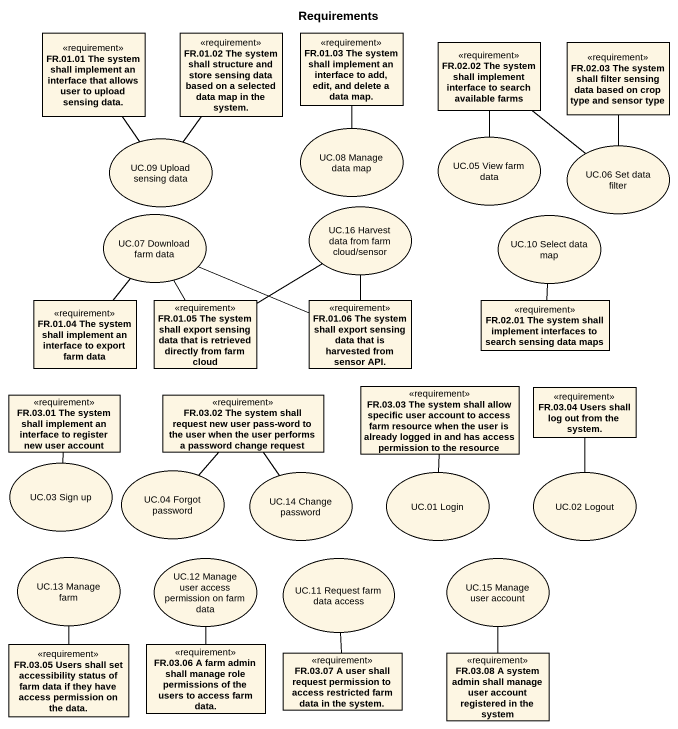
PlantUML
@startuml
title Requirements
allowmixing
hide circle
hide empty members
class "FR.01.01 The system shall implement an interface that allows user to upload sensing data." as FR_01_01_The_system_shall <<requirement>>
class "FR.01.02 The system shall structure and store sensing data based on a selected data map in the system." as FR_01_02_The_system_shall <<requirement>>
class "FR.01.03 The system shall implement an interface to add, edit, and delete a data map." as FR_01_03_The_system_shall <<requirement>>
class "FR.02.02 The system shall implement interface to search available farms" as FR_02_02_The_system_shall <<requirement>>
class "FR.02.03 The system shall filter sensing data based on crop type and sensor type" as FR_02_03_The_system_shall <<requirement>>
usecase "UC.09 Upload sensing data" as UC_09_Upload_sensing_data
usecase "UC.08 Manage data map" as UC_08_Manage_data_map
usecase "UC.05 View farm data" as UC_05_View_farm_data
usecase "UC.06 Set data filter" as UC_06_Set_data_filter
usecase "UC.07 Download farm data" as UC_07_Download_farm_data
usecase "UC.16 Harvest data from farm cloud/sensor" as UC_16_Harvest_data_from
usecase "UC.10 Select data map" as UC_10_Select_data_map
class "FR.01.04 The system shall implement an interface to export farm data" as FR_01_04_The_system_shall <<requirement>>
class "FR.01.05 The system shall export sensing data that is retrieved directly from farm cloud" as FR_01_05_The_system_shall <<requirement>>
class "FR.01.06 The system shall export sensing data that is harvested from sensor API." as FR_01_06_The_system_shall <<requirement>>
class "FR.02.01 The system shall implement interfaces to search sensing data maps" as FR_02_01_The_system_shall <<requirement>>
class "FR.03.03 The system shall allow specific user account to access farm resource when the user is already logged in and has access permission to the resource" as FR_03_03_The_system_shall <<requirement>>
class "FR.03.04 Users shall log out from the system." as FR_03_04_Users_shall_log <<requirement>>
class "FR.03.01 The system shall implement an interface to register new user account" as FR_03_01_The_system_shall <<requirement>>
class "FR.03.02 The system shall request new user pass-word to the user when the user performs a password change request" as FR_03_02_The_system_shall <<requirement>>
usecase "UC.03 Sign up" as UC_03_Sign_up
usecase "UC.04 Forgot password" as UC_04_Forgot_password
usecase "UC.14 Change password" as UC_14_Change_password
usecase "UC.01 Login" as UC_01_Login
usecase "UC.02 Logout" as UC_02_Logout
usecase "UC.13 Manage farm" as UC_13_Manage_farm
usecase "UC.12 Manage user access permission on farm data" as UC_12_Manage_user_access
usecase "UC.11 Request farm data access" as UC_11_Request_farm_data
usecase "UC.15 Manage user account" as UC_15_Manage_user_account
class "FR.03.05 Users shall set accessibility status of farm data if they have access permission on the data." as FR_03_05_Users_shall_set <<requirement>>
class "FR.03.06 A farm admin shall manage role permissions of the users to access farm data." as FR_03_06_A_farm_admin_shall <<requirement>>
class "FR.03.07 A user shall request permission to access restricted farm data in the system." as FR_03_07_A_user_shall <<requirement>>
class "FR.03.08 A system admin shall manage user account registered in the system" as FR_03_08_A_system_admin <<requirement>>
FR_01_01_The_system_shall -- UC_09_Upload_sensing_data
FR_02_03_The_system_shall -- UC_06_Set_data_filter
UC_09_Upload_sensing_data -up- FR_01_02_The_system_shall
UC_08_Manage_data_map -up- FR_01_03_The_system_shall
UC_05_View_farm_data -up- FR_02_02_The_system_shall
UC_06_Set_data_filter -up- FR_02_02_The_system_shall
UC_07_Download_farm_data -- FR_01_04_The_system_shall
UC_07_Download_farm_data -- FR_01_05_The_system_shall
UC_07_Download_farm_data -right- FR_01_06_The_system_shall
UC_16_Harvest_data_from -- FR_01_05_The_system_shall
UC_16_Harvest_data_from -- FR_01_06_The_system_shall
UC_10_Select_data_map -- FR_02_01_The_system_shall
FR_03_02_The_system_shall -- UC_04_Forgot_password
UC_03_Sign_up -up- FR_03_01_The_system_shall
UC_14_Change_password -up- FR_03_02_The_system_shall
UC_01_Login -up- FR_03_03_The_system_shall
UC_02_Logout -up- FR_03_04_Users_shall_log
UC_13_Manage_farm -- FR_03_05_Users_shall_set
UC_12_Manage_user_access -- FR_03_06_A_farm_admin_shall
FR_03_07_A_user_shall -up- UC_11_Request_farm_data
FR_03_08_A_system_admin -up- UC_15_Manage_user_account
@enduml
